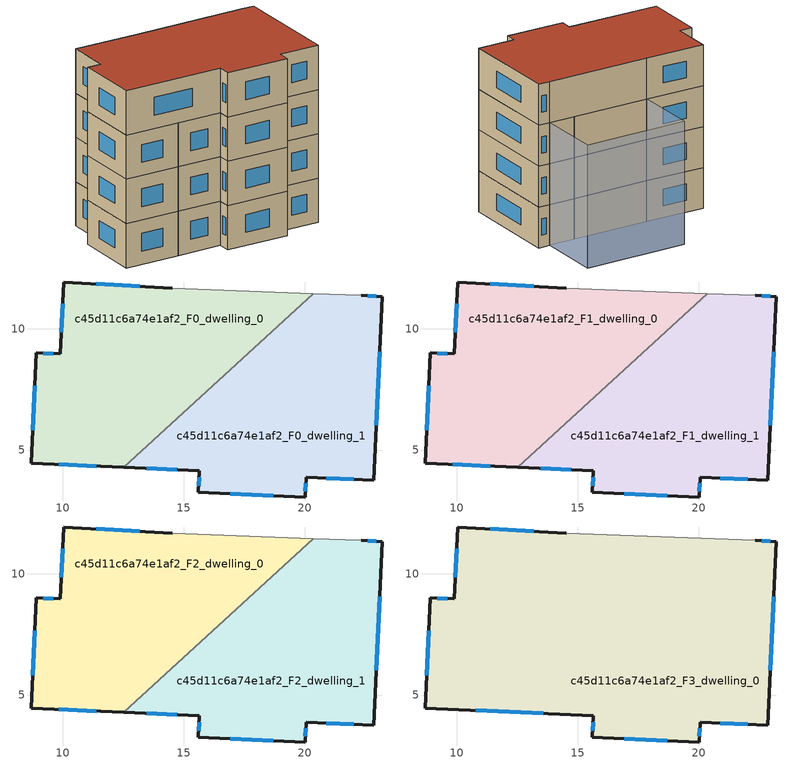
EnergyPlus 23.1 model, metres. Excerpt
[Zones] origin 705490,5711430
c45d11c6a74e1af2_F0_dwelling_0
 floor ground (EU_floor_Construction): 20.33,11.46 12.53,4.29 8.7,4.46 8.91,9 9.9,8.97 10.04,11.93 14.53,11.67 z0
 wall outside (EU_wall_Construction): 14.53,11.67 10.04,11.93 9.9,8.97 8.91,9 8.7,4.46 12.53,4.29 z0:3
 wall adiabatic (EU_wall_Construction): 20.33,11.46 14.53,11.67 z0:3
 wall to c45d11c6a74e1af2_F0_dwelling_1 (EU_wall_Construction): 12.53,4.29 20.33,11.46 z0:3
 window (EU_Window_Construction): 9.6,8.98 9.21,8.99 / 9.99,11.05 9.94,9.86 / 13.18,11.75 11.38,11.86 / 9.85,4.41 11.38,4.34 / 8.85,7.65 8.76,5.82 z0.9:2.1
c45d11c6a74e1af2_F0_dwelling_1
 floor ground (EU_floor_Construction): 23.19,11.33 22.84,3.75 20.05,3.88 20,3.06 15.6,3.26 15.65,4.14 12.53,4.29 20.33,11.46 22.32,11.39 z0
 wall outside (EU_wall_Construction): 12.53,4.29 15.65,4.14 15.6,3.26 20,3.06 20.05,3.88 22.84,3.75 23.19,11.33 22.32,11.39 z0:3
 wall adiabatic (EU_wall_Construction): 22.32,11.39 20.33,11.46 z0:3
 window (EU_Window_Construction): 20.02,3.31 20.03,3.63 / 16.92,3.2 18.69,3.12 / 15.63,3.88 15.62,3.53 / 13.46,4.24 14.71,4.19 / 22.93,11.35 22.58,11.37 / 22.94,6.02 23.09,9.06 / 20.88,3.84 22,3.78 z0.9:2.1
c45d11c6a74e1af2_F1_dwelling_0
 floor to c45d11c6a74e1af2_F0_dwelling_0 (EU_floor_Construction): 20.33,11.46 12.53,4.29 8.7,4.46 8.91,9 9.9,8.97 10.04,11.93 14.53,11.67 z3
 wall outside (EU_wall_Construction): 14.53,11.67 10.04,11.93 9.9,8.97 8.91,9 8.7,4.46 12.53,4.29 z3:6
 wall adiabatic (EU_wall_Construction): 20.33,11.46 14.53,11.67 z3:6
 wall to c45d11c6a74e1af2_F1_dwelling_1 (EU_wall_Construction): 12.53,4.29 20.33,11.46 z3:6
 window (EU_Window_Construction): 9.6,8.98 9.21,8.99 / 9.99,11.05 9.94,9.86 / 13.18,11.75 11.38,11.86 / 9.85,4.41 11.38,4.34 / 8.85,7.65 8.76,5.82 z3.9:5.1
c45d11c6a74e1af2_F1_dwelling_1
 floor to c45d11c6a74e1af2_F0_dwelling_1 (EU_floor_Construction): 23.19,11.33 22.84,3.75 20.05,3.88 20,3.06 15.6,3.26 15.65,4.14 12.53,4.29 20.33,11.46 22.32,11.39 z3
 wall outside (EU_wall_Construction): 12.53,4.29 15.65,4.14 15.6,3.26 20,3.06 20.05,3.88 22.84,3.75 23.19,11.33 22.32,11.39 z3:6
 wall adiabatic (EU_wall_Construction): 22.32,11.39 20.33,11.46 z3:6
 window (EU_Window_Construction): 20.02,3.31 20.03,3.63 / 16.92,3.2 18.69,3.12 / 15.63,3.88 15.62,3.53 / 13.46,4.24 14.71,4.19 / 22.93,11.35 22.58,11.37 / 22.94,6.02 23.09,9.06 / 20.88,3.84 22,3.78 z3.9:5.1
c45d11c6a74e1af2_F2_dwelling_0
 floor to c45d11c6a74e1af2_F1_dwelling_0 (EU_floor_Construction): 20.33,11.46 12.53,4.29 8.7,4.46 8.91,9 9.9,8.97 10.04,11.93 14.53,11.67 z6
 wall outside (EU_wall_Construction): 14.53,11.67 10.04,11.93 9.9,8.97 8.91,9 8.7,4.46 12.53,4.29 z6:9
 wall adiabatic (EU_wall_Construction): 20.33,11.46 14.53,11.67 z6:9
 wall to c45d11c6a74e1af2_F2_dwelling_1 (EU_wall_Construction): 12.53,4.29 20.33,11.46 z6:9
 window (EU_Window_Construction): 9.6,8.98 9.21,8.99 / 9.99,11.05 9.94,9.86 / 13.18,11.75 11.38,11.86 / 9.85,4.41 11.38,4.34 / 8.85,7.65 8.76,5.82 z6.9:8.1
c45d11c6a74e1af2_F2_dwelling_1
 floor to c45d11c6a74e1af2_F1_dwelling_1 (EU_floor_Construction): 23.19,11.33 22.84,3.75 20.05,3.88 20,3.06 15.6,3.26 15.65,4.14 12.53,4.29 20.33,11.46 22.32,11.39 z6
 wall outside (EU_wall_Construction): 12.53,4.29 15.65,4.14 15.6,3.26 20,3.06 20.05,3.88 22.84,3.75 23.19,11.33 22.32,11.39 z6:9
 wall adiabatic (EU_wall_Construction): 22.32,11.39 20.33,11.46 z6:9
 window (EU_Window_Construction): 20.02,3.31 20.03,3.63 / 16.92,3.2 18.69,3.12 / 15.63,3.88 15.62,3.53 / 13.46,4.24 14.71,4.19 / 22.93,11.35 22.58,11.37 / 22.94,6.02 23.09,9.06 / 20.88,3.84 22,3.78 z6.9:8.1
c45d11c6a74e1af2_F3_dwelling_0
 floor to c45d11c6a74e1af2_F2_dwelling_0 (EU_floor_Construction): 20.33,11.46 12.53,4.29 8.7,4.46 8.91,9 9.9,8.97 10.04,11.93 14.53,11.67 z9
 floor to c45d11c6a74e1af2_F2_dwelling_1 (EU_floor_Construction): 23.19,11.33 22.84,3.75 20.05,3.88 20,3.06 15.6,3.26 15.65,4.14 12.53,4.29 20.33,11.46 22.32,11.39 z9
 wall outside (EU_wall_Construction): 14.53,11.67 10.04,11.93 9.9,8.97 8.91,9 8.7,4.46 15.65,4.14 15.6,3.26 20,3.06 20.05,3.88 22.84,3.75 23.19,11.33 22.32,11.39 z9:12
 wall adiabatic (EU_wall_Construction): 22.32,11.39 14.53,11.67 z9:12
 window (EU_Window_Construction): 20.88,3.84 22,3.78 / 20.02,3.31 20.03,3.63 / 16.92,3.2 18.69,3.12 / 15.63,3.88 15.62,3.53 / 10.78,4.37 13.57,4.24 / 8.85,7.65 8.76,5.82 / 9.6,8.98 9.21,8.99 / 9.99,11.05 9.94,9.86 / 13.18,11.75 11.38,11.86 / 22.93,11.35 22.58,11.37 / 22.94,6.02 23.09,9.06 z9.9:11.1
 roof outside (EU_roof_Construction): 22.84,3.75 23.19,11.33 22.32,11.39 14.53,11.67 10.04,11.93 9.9,8.97 8.91,9 8.7,4.46 15.65,4.14 15.6,3.26 20,3.06 20.05,3.88 z12
shading: 22.48,16.14 14.68,16.39 / 22.48,16.15 22.32,11.39 / 22.32,11.39 14.52,11.64 / 14.52,11.64 14.68,16.4 / 14.68,16.4 22.48,16.15 z0:9
[Building]
EU S2 Campaign: North Axis=0; Terrain=City; Solar Distribution=FullExterior
[Site:Location]
London: Latitude=51.5; Longitude=-0.5; Time Zone=0; Elevation=25
[SizingPeriod:WeatherFileDays]
AnnualSizingPeriod: Begin Month=1; Begin Day of Month=1; End Month=12; End Day of Month=31; Day of Week for Start Day=Monday; Use Weather File Daylight Saving Period=No; Use Weather File Rain and Snow Indicators=No
[MATERIAL]
EU_InternalMass_Material: Roughness=MediumRough; Thickness=0.1; Conductivity=1; Density=1800; Specific Heat=900; Thermal Absorptance=0.9; Solar Absorptance=0.7; Visible Absorptance=0.7
[MATERIAL:NOMASS] Roughness=MediumRough; Thermal Absorptance=0.9; Solar Absorptance=0.7; Visible Absorptance=0.7
Name | Thermal Resistance
EU_wall_NoMass | 1.04674
EU_roof_NoMass | 4.32442
EU_floor_NoMass | 2.04616
[WINDOWMATERIAL:SIMPLEGLAZINGSYSTEM]
EU_Window_SimpleGlazing: UFactor=4.25843; Solar Heat Gain Coefficient=0.85; Visible Transmittance=0.85
[CONSTRUCTION]
EU_wall_Construction: EU_wall_NoMass
EU_roof_Construction: EU_roof_NoMass
EU_floor_Construction: EU_floor_NoMass
EU_Window_Construction: EU_Window_SimpleGlazing
EU_InternalMass_Construction: EU_InternalMass_Material
[ZONE] Type=1; Multiplier=1; Ceiling Height=autocalculate; Floor Area=autocalculate; Part of Total Floor Area=Yes
Name | Volume
c45d11c6a74e1af2_F0_dwelling_0; c45d11c6a74e1af2_F1_dwelling_0; c45d11c6a74e1af2_F2_dwelling_0 | 161.071
c45d11c6a74e1af2_F3_dwelling_0 | 322.142
c45d11c6a74e1af2_F0_dwelling_1 | 161.073
c45d11c6a74e1af2_F1_dwelling_1; c45d11c6a74e1af2_F2_dwelling_1 | 161.074
[INTERNALMASS] Construction=EU_InternalMass_Construction
Name | Zone or ZoneList | Surface Area
c45d11c6a74e1af2_F0_dwelling_0_EU_InternalMass | c45d11c6a74e1af2_F0_dwelling_0 | 53.6902
c45d11c6a74e1af2_F0_dwelling_1_EU_InternalMass | c45d11c6a74e1af2_F0_dwelling_1 | 53.6912
c45d11c6a74e1af2_F1_dwelling_0_EU_InternalMass | c45d11c6a74e1af2_F1_dwelling_0 | 53.6902
c45d11c6a74e1af2_F1_dwelling_1_EU_InternalMass | c45d11c6a74e1af2_F1_dwelling_1 | 53.6912
c45d11c6a74e1af2_F2_dwelling_0_EU_InternalMass | c45d11c6a74e1af2_F2_dwelling_0 | 53.6902
c45d11c6a74e1af2_F2_dwelling_1_EU_InternalMass | c45d11c6a74e1af2_F2_dwelling_1 | 53.6912
c45d11c6a74e1af2_F3_dwelling_0_EU_InternalMass | c45d11c6a74e1af2_F3_dwelling_0 | 107.382
[OTHEREQUIPMENT] Fuel Type=Electricity; Design Level Calculation Method=Watts/Area; Power per Zone Floor Area=1; Fraction Latent=0; Fraction Radiant=0; Fraction Lost=0; Carbon Dioxide Generation Rate=0; EndUse Subcategory=EU_Step8_InternalGains
Name | Zone or ZoneList or Space or SpaceList | Schedule
EU_Step8_InternalGain_c45d11c6a74e1af2_F0_dwelling_0_f000 | c45d11c6a74e1af2_F0_dwelling_0 | EU_Step8_GainSchedule_c45d11c6a74e1af2_F0_dwelling_0_f000
EU_Step8_InternalGain_c45d11c6a74e1af2_F0_dwelling_1_f000 | c45d11c6a74e1af2_F0_dwelling_1 | EU_Step8_GainSchedule_c45d11c6a74e1af2_F0_dwelling_1_f000
EU_Step8_InternalGain_c45d11c6a74e1af2_F1_dwelling_0_f000 | c45d11c6a74e1af2_F1_dwelling_0 | EU_Step8_GainSchedule_c45d11c6a74e1af2_F1_dwelling_0_f000
EU_Step8_InternalGain_c45d11c6a74e1af2_F1_dwelling_1_f000 | c45d11c6a74e1af2_F1_dwelling_1 | EU_Step8_GainSchedule_c45d11c6a74e1af2_F1_dwelling_1_f000
EU_Step8_InternalGain_c45d11c6a74e1af2_F2_dwelling_0_f000 | c45d11c6a74e1af2_F2_dwelling_0 | EU_Step8_GainSchedule_c45d11c6a74e1af2_F2_dwelling_0_f000
EU_Step8_InternalGain_c45d11c6a74e1af2_F2_dwelling_1_f000 | c45d11c6a74e1af2_F2_dwelling_1 | EU_Step8_GainSchedule_c45d11c6a74e1af2_F2_dwelling_1_f000
EU_Step8_InternalGain_c45d11c6a74e1af2_F3_dwelling_0_f000 | c45d11c6a74e1af2_F3_dwelling_0 | EU_Step8_GainSchedule_c45d11c6a74e1af2_F3_dwelling_0_f000
[ZONEVENTILATION:DESIGNFLOWRATE] Schedule=EU_AlwaysOn; Design Flow Rate Calculation Method=AirChanges/Hour; Air Changes per Hour=0.488719; Ventilation Type=Natural; Fan Pressure Rise=0; Fan Total Efficiency=1; Constant Term Coefficient=1; Temperature Term Coefficient=0; Velocity Term Coefficient=0; Velocity Squared Term Coefficient=0; Minimum Indoor Temperature=-100; Maximum Indoor Temperature=100; Delta Temperature=-100; Minimum Outdoor Temperature=-100; Maximum Outdoor Temperature=100; Maximum Wind Speed=40
Name | Zone or ZoneList or Space or SpaceList
EU_ConstantAir_c45d11c6a74e1af2_F0_dwelling_0 | c45d11c6a74e1af2_F0_dwelling_0
EU_ConstantAir_c45d11c6a74e1af2_F0_dwelling_1 | c45d11c6a74e1af2_F0_dwelling_1
EU_ConstantAir_c45d11c6a74e1af2_F1_dwelling_0 | c45d11c6a74e1af2_F1_dwelling_0
EU_ConstantAir_c45d11c6a74e1af2_F1_dwelling_1 | c45d11c6a74e1af2_F1_dwelling_1
EU_ConstantAir_c45d11c6a74e1af2_F2_dwelling_0 | c45d11c6a74e1af2_F2_dwelling_0
EU_ConstantAir_c45d11c6a74e1af2_F2_dwelling_1 | c45d11c6a74e1af2_F2_dwelling_1
EU_ConstantAir_c45d11c6a74e1af2_F3_dwelling_0 | c45d11c6a74e1af2_F3_dwelling_0
[HVACTEMPLATE:THERMOSTAT] Constant Heating Setpoint=20; Constant Cooling Setpoint=50
EU_HeatOnly_c45d11c6a74e1af2_F0_dwelling_0; EU_HeatOnly_c45d11c6a74e1af2_F0_dwelling_1; EU_HeatOnly_c45d11c6a74e1af2_F1_dwelling_0; EU_HeatOnly_c45d11c6a74e1af2_F1_dwelling_1; EU_HeatOnly_c45d11c6a74e1af2_F2_dwelling_0; EU_HeatOnly_c45d11c6a74e1af2_F2_dwelling_1; EU_HeatOnly_c45d11c6a74e1af2_F3_dwelling_0
[HVACTEMPLATE:ZONE:IDEALLOADSAIRSYSTEM] System Availability Schedule=EU_AlwaysOn; Maximum Heating Supply Air Temperature=50; Minimum Cooling Supply Air Temperature=13; Maximum Heating Supply Air Humidity Ratio=0.0156; Minimum Cooling Supply Air Humidity Ratio=0.0077; Heating Limit=NoLimit; Cooling Limit=NoLimit; Heating Availability Schedule=EU_AlwaysOn; Cooling Availability Schedule=EU_CoolingOff; Dehumidification Control Type=ConstantSensibleHeatRatio; Cooling Sensible Heat Ratio=0.7; Dehumidification Setpoint=60; Humidification Control Type=None; Humidification Setpoint=30; Outdoor Air Method=None; Outdoor Air Flow Rate per Person=0.00944; Outdoor Air Flow Rate per Zone Floor Area=0; Outdoor Air Flow Rate per Zone=0; Demand Controlled Ventilation Type=None; Outdoor Air Economizer Type=NoEconomizer; Heat Recovery Type=None; Sensible Heat Recovery Effectiveness=0.7; Latent Heat Recovery Effectiveness=0.65
Name | Template Thermostat
c45d11c6a74e1af2_F0_dwelling_0 | EU_HeatOnly_c45d11c6a74e1af2_F0_dwelling_0
c45d11c6a74e1af2_F0_dwelling_1 | EU_HeatOnly_c45d11c6a74e1af2_F0_dwelling_1
c45d11c6a74e1af2_F1_dwelling_0 | EU_HeatOnly_c45d11c6a74e1af2_F1_dwelling_0
c45d11c6a74e1af2_F1_dwelling_1 | EU_HeatOnly_c45d11c6a74e1af2_F1_dwelling_1
c45d11c6a74e1af2_F2_dwelling_0 | EU_HeatOnly_c45d11c6a74e1af2_F2_dwelling_0
c45d11c6a74e1af2_F2_dwelling_1 | EU_HeatOnly_c45d11c6a74e1af2_F2_dwelling_1
c45d11c6a74e1af2_F3_dwelling_0 | EU_HeatOnly_c45d11c6a74e1af2_F3_dwelling_0
[SIZING:ZONE] Zone Cooling Design Supply Air Temperature Input Method=SupplyAirTemperature; Zone Cooling Design Supply Air Temperature=13; Zone Heating Design Supply Air Temperature Input Method=SupplyAirTemperature; Zone Heating Design Supply Air Temperature=50; Zone Cooling Design Supply Air Humidity Ratio=0.008; Zone Heating Design Supply Air Humidity Ratio=0.008; Cooling Design Air Flow Method=DesignDay; Cooling Design Air Flow Rate=0; Cooling Minimum Air Flow per Zone Floor Area=0.000762; Cooling Minimum Air Flow=0; Cooling Minimum Air Flow Fraction=0.2; Heating Design Air Flow Method=DesignDay; Heating Design Air Flow Rate=0; Heating Maximum Air Flow per Zone Floor Area=0.002032; Heating Maximum Air Flow=0.141576; Heating Maximum Air Flow Fraction=0.3; Account for Dedicated Outdoor Air System=No; Dedicated Outdoor Air System Control Strategy=NeutralSupplyAir; Dedicated Outdoor Air Low Setpoint Temperature for Design=autosize; Dedicated Outdoor Air High Setpoint Temperature for Design=autosize; Zone Load Sizing Method=Sensible Load Only No Latent Load; Zone Latent Cooling Design Supply Air Humidity Ratio Input Method=HumidityRatioDifference; Zone Cooling Design Supply Air Humidity Ratio Difference=0.005; Zone Latent Heating Design Supply Air Humidity Ratio Input Method=HumidityRatioDifference; Zone Humidification Design Supply Air Humidity Ratio Difference=0.005
c45d11c6a74e1af2_F0_dwelling_0; c45d11c6a74e1af2_F0_dwelling_1; c45d11c6a74e1af2_F1_dwelling_0; c45d11c6a74e1af2_F1_dwelling_1; c45d11c6a74e1af2_F2_dwelling_0; c45d11c6a74e1af2_F2_dwelling_1; c45d11c6a74e1af2_F3_dwelling_0
[SCHEDULE:CONSTANT]
Name | Hourly Value
EU_AlwaysOn | 1
EU_CoolingOff | 0
[SCHEDULE:FILE] Column Number=1; Rows to Skip at Top=0; Number of Hours of Data=8760; Column Separator=Comma; Interpolate to Timestep=No; Minutes per Item=60; Adjust Schedule for Daylight Savings=Yes
Name | File
EU_Step8_GainSchedule_c45d11c6a74e1af2_F0_dwelling_0_f000 | ../../schedules/c45d11c6a74e1af2/c45d11c6a74e1af2_F0_dwelling_0_f000_gain.csv
EU_Step8_GainSchedule_c45d11c6a74e1af2_F0_dwelling_1_f000 | ../../schedules/c45d11c6a74e1af2/c45d11c6a74e1af2_F0_dwelling_1_f000_gain.csv
EU_Step8_GainSchedule_c45d11c6a74e1af2_F1_dwelling_0_f000 | ../../schedules/c45d11c6a74e1af2/c45d11c6a74e1af2_F1_dwelling_0_f000_gain.csv
EU_Step8_GainSchedule_c45d11c6a74e1af2_F1_dwelling_1_f000 | ../../schedules/c45d11c6a74e1af2/c45d11c6a74e1af2_F1_dwelling_1_f000_gain.csv
EU_Step8_GainSchedule_c45d11c6a74e1af2_F2_dwelling_0_f000 | ../../schedules/c45d11c6a74e1af2/c45d11c6a74e1af2_F2_dwelling_0_f000_gain.csv
EU_Step8_GainSchedule_c45d11c6a74e1af2_F2_dwelling_1_f000 | ../../schedules/c45d11c6a74e1af2/c45d11c6a74e1af2_F2_dwelling_1_f000_gain.csv
EU_Step8_GainSchedule_c45d11c6a74e1af2_F3_dwelling_0_f000 | ../../schedules/c45d11c6a74e1af2/c45d11c6a74e1af2_F3_dwelling_0_f000_gain.csv
